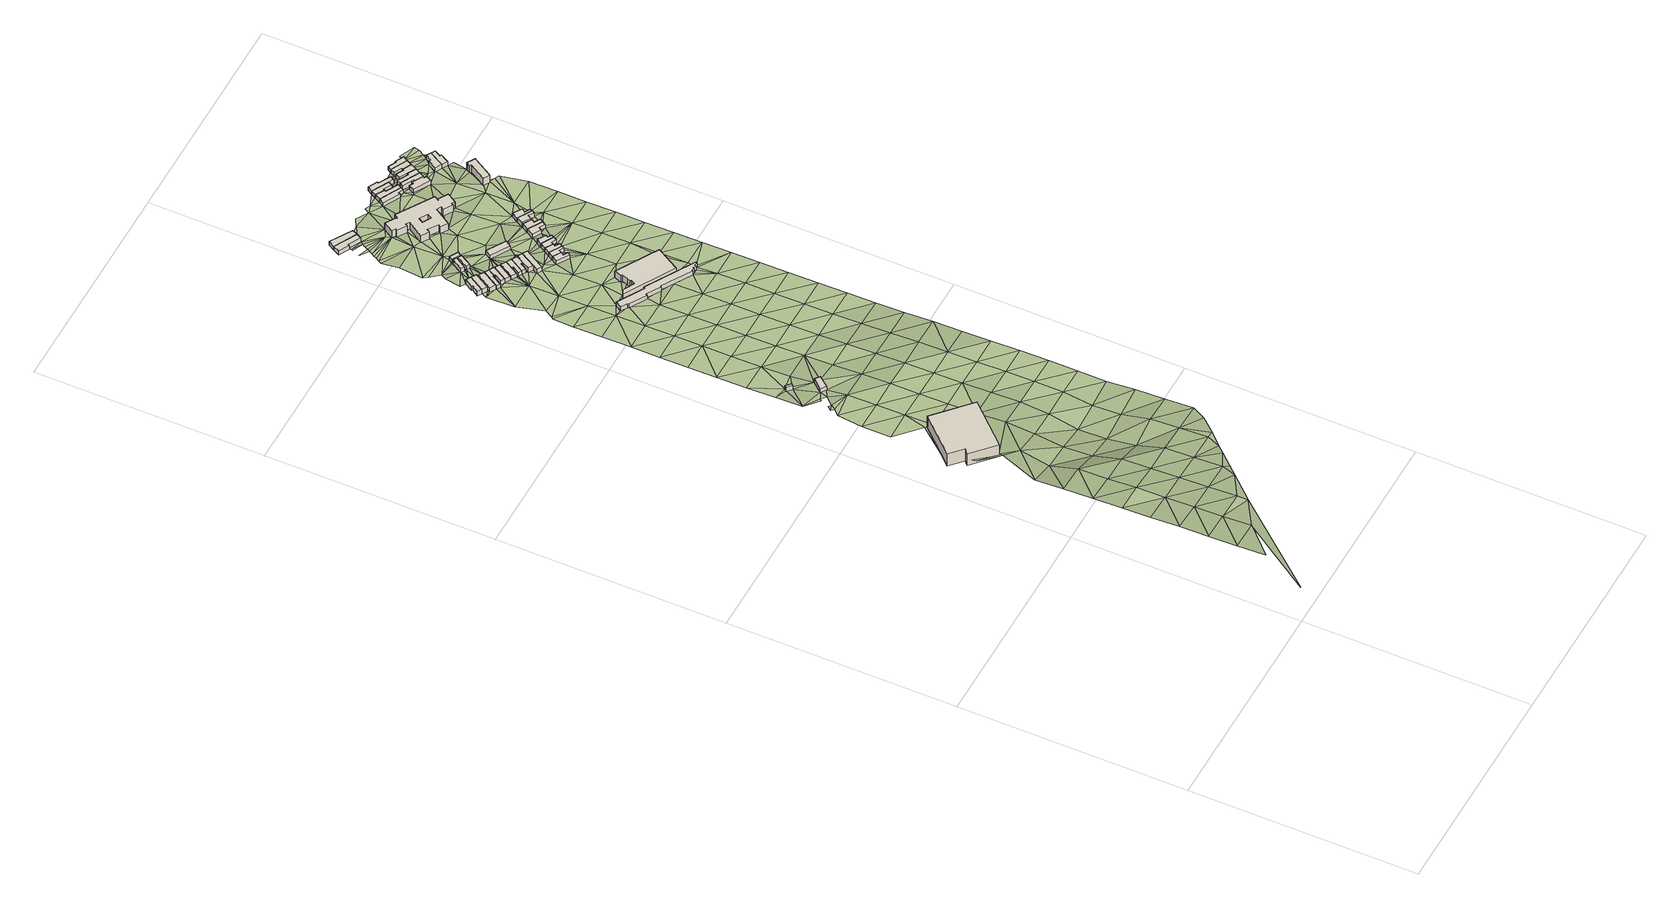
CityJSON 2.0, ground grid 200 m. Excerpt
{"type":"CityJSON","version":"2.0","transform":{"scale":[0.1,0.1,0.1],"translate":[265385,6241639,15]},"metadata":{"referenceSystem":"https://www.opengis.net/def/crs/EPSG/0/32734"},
"CityObjects":{
"building1":{"type":"Building","attributes":{"address":"Fairland House 364B Victoria Road Salt River Cape Town","building":"commercial","building:levels":"4","footprint":{"type":"Polygon"},"plus_code":"CPXFX3XC+X5R","ground_height":30.32,"building_height":12.5,"roof_height":42.82},"geometry":[{"type":"Solid","lod":"1","boundaries":[[[[0,1,2,3]],[[1,4,5,2]],[[4,6,7,5]],[[6,8,9,7]],[[8,10,11,9]],[[10,0,3,11]],[[3,2,5,7,9,11]],[[10,8,6,4,1,0]]]]}]},
"building2":{"type":"Building","attributes":{"building":"retail","building:levels":"1","amenity":"cafe","footprint":{"type":"Polygon"},"plus_code":"CPX2XFXF+X4V","ground_height":25.82,"building_height":4.1,"roof_height":29.92},"geometry":[{"type":"Solid","lod":"1","boundaries":[[[[12,13,14,15]],[[13,16,17,14]],[[16,18,19,17]],[[18,12,15,19]],[[15,14,17,19]],[[18,16,13,12]]]]}]},
"building3":{"type":"Building","attributes":{"building":"garages","building:levels":"1","footprint":{"type":"Polygon"},"plus_code":"CPXMX6X3+XJX","ground_height":26.76,"building_height":4.1,"roof_height":30.86},"geometry":[{"type":"Solid","lod":"1","boundaries":[[[[20,21,22,23]],[[21,24,25,22]],[[24,26,27,25]],[[26,20,23,27]],[[23,22,25,27]],[[26,24,21,20]]]]}]},
"building4":{"type":"Building","attributes":{"address":"Swift Street Salt River Cape Town","building":"house","building:levels":"1","footprint":{"type":"Polygon"},"plus_code":"CMXHX7X2+XXV","ground_height":20.26,"building_height":4.1,"roof_height":24.36},"geometry":[{"type":"Solid","lod":"1","boundaries":[[[[28,29,30,31]],[[29,32,33,34,30]],[[32,35,36,37,34,33]],[[35,38,39,37,36]],[[38,40,41,39]],[[40,28,31,41]],[[31,30,34,37,39,41]],[[40,38,35,32,29,28]]]]}]},
"building5":{"type":"Building","attributes":{"address":"Swift Street Salt River Cape Town","building":"house","building:levels":"1","footprint":{"type":"Polygon"},"plus_code":"CMXRXPX9+XXR","ground_height":20.26,"building_height":4.1,"roof_height":24.36},"geometry":[{"type":"Solid","lod":"1","boundaries":[[[[42,43,41,31]],[[43,44,45,41]],[[44,46,47,45]],[[46,42,31,47]],[[31,41,45,47]],[[46,44,43,42]]]]}]},
"building6":{"type":"Building","attributes":{"address":"Swift Street Salt River Cape Town","building":"house","building:levels":"1","footprint":{"type":"Polygon"},"plus_code":"CPX3XJX7+X3R","ground_height":20,"building_height":4.1,"roof_height":24.1},"geometry":[{"type":"Solid","lod":"1","boundaries":[[[[48,49,50,51]],[[49,52,53,50]],[[52,54,55,53]],[[54,48,51,55]],[[51,50,53,55]],[[54,52,49,48]]]]}]},
"building7":{"type":"Building","attributes":{"address":"Swift Street Salt River Cape Town","building":"house","building:levels":"1","footprint":{"type":"Polygon"},"plus_code":"CPX7X4XJ+XRW","ground_height":20,"building_height":4.1,"roof_height":24.1},"geometry":[{"type":"Solid","lod":"1","boundaries":[[[[56,57,51,58]],[[57,59,55,51]],[[59,60,61,55]],[[60,62,63,61]],[[62,64,65,63]],[[64,66,67,65]],[[66,56,58,67]],[[58,51,55,61,63,65,67]],[[66,64,62,60,59,57,56]]]]}]},
"building8":{"type":"Building","attributes":{"address":"Swift Street Salt River Cape Town","building":"house","building:levels":"1","footprint":{"type":"Polygon"},"plus_code":"CPXFXCX7+XQW","ground_height":20,"building_height":4.1,"roof_height":24.1},"geometry":[{"type":"Solid","lod":"1","boundaries":[[[[68,56,58,69]],[[56,66,67,58]],[[66,70,71,67]],[[70,72,73,71]],[[72,74,75,73]],[[74,68,69,75]],[[69,58,67,71,73,75]],[[74,72,70,66,56,68]]]]}]},
"building9":{"type":"Building","attributes":{"address":"Swift Street Salt River Cape Town","building":"house","building:levels":"1","footprint":{"type":"Polygon"},"plus_code":"CPXPXGX3+X7X","ground_height":20,"building_height":4.1,"roof_height":24.1},"geometry":[{"type":"Solid","lod":"1","boundaries":[[[[68,74,75,69]],[[74,76,77,75]],[[76,78,79,77]],[[78,68,69,79]],[[69,75,77,79]],[[78,76,74,68]]]]}]},
"building10":{"type":"Building","attributes":{"address":"Swift Street Salt River Cape Town","building":"house","building:levels":"1","footprint":{"type":"Polygon"},"plus_code":"CQX2XPXC+XMW","ground_height":20,"building_height":4.1,"roof_height":24.1},"geometry":[{"type":"Solid","lod":"1","boundaries":[[[[80,81,82,83]],[[81,84,85,82]],[[84,86,87,85]],[[86,88,89,87]],[[88,80,83,89]],[[83,82,85,87,89]],[[88,86,84,81,80]]]]}]},
"building11":{"type":"Building","attributes":{"building":"school","building:levels":"1","footprint":{"type":"Polygon"},"plus_code":"CPXCXGX9+X4V","ground_height":19.18,"building_height":4.1,"roof_height":23.28},"geometry":[{"type":"Solid","lod":"1","boundaries":[[[[90,91,92,93]],[[91,94,95,92]],[[94,96,97,95]],[[96,90,93,97]],[[93,92,95,97]],[[96,94,91,90]]]]}]},
"building12":{"type":"Building","attributes":{"address":"9 Shelley Road 7925 Salt River, Cape Town","building":"clubhouse","building:levels":"1","footprint":{"type":"Polygon"},"plus_code":"CRXPX8XW+X3R","ground_height":22.45,"building_height":4.1,"roof_height":26.55},"geometry":[{"type":"Solid","lod":"1","boundaries":[[[[98,99,100,101]],[[99,102,103,100]],[[102,104,105,103]],[[104,106,107,105]],[[106,108,109,107]],[[108,110,111,109]],[[110,112,113,111]],[[112,114,115,113]],[[114,116,117,115]],[[116,118,119,117]],[[118,120,121,119]],[[120,122,123,121]],[[122,124,125,123]],[[124,126,127,125]],[[126,128,129,127]],[[128,130,131,129]],[[130,132,133,131]],[[132,98,101,133]],[[101,100,103,105,107,109,111,113,115,117,119,121,123,125,127,129,131,133]],[[132,130,128,126,124,122,120,118,116,114,112,110,108,106,104,102,99,98]]]]}]},
"building13":{"type":"Building","attributes":{"building":"school","building:levels":"1","footprint":{"type":"Polygon"},"plus_code":"CPXJXCX6+X4W","ground_height":19.18,"building_height":4.1,"roof_height":23.28},"geometry":[{"type":"Solid","lod":"1","boundaries":[[[[134,135,136,137]],[[135,138,139,136]],[[138,140,141,139]],[[140,134,137,141]],[[137,136,139,141]],[[140,138,135,134]]]]}]},
"building14":{"type":"Building","attributes":{"address":"Swift Street Salt River Cape Town","building":"house","building:levels":"1","footprint":{"type":"Polygon"},"plus_code":"CQX5X2X3+X4R","ground_height":20,"building_height":4.1,"roof_height":24.1},"geometry":[{"type":"Solid","lod":"1","boundaries":[[[[142,143,144,83,145,146]],[[143,147,89,83,144]],[[147,148,149,89]],[[148,150,151,149]],[[150,152,153,151]],[[152,142,146,145,153]],[[145,83,89,149,151,153]],[[152,150,148,147,143,142]]]]}]},
"building15":{"type":"Building","attributes":{"address":"Swift Street Salt River Cape Town","building":"house","building:levels":"1","footprint":{"type":"Polygon"},"plus_code":"CQXFXJX3+X8V","ground_height":19.91,"building_height":4.1,"roof_height":24.01},"geometry":[{"type":"Solid","lod":"1","boundaries":[[[[154,142,146,155]],[[142,152,156,146]],[[152,157,158,156]],[[157,159,160,158]],[[159,161,162,160]],[[161,154,155,162]],[[155,146,156,158,160,162]],[[161,159,157,152,142,154]]]]}]},
"building16":{"type":"Building","attributes":{"building":"school","building:levels":"1","footprint":{"type":"Polygon"},"plus_code":"CPXPXWX4+XVR","ground_height":18.41,"building_height":4.1,"roof_height":22.51},"geometry":[{"type":"Solid","lod":"1","boundaries":[[[[163,164,165,166]],[[164,167,168,165]],[[167,169,170,168]],[[169,163,166,170]],[[166,165,168,170]],[[169,167,164,163]]]]}]},
"building17":{"type":"Building","attributes":{"address":"9 Shelley Road Salt River 7925 Cape Town","building":"pavilion","building:levels":"2","footprint":{"type":"Polygon"},"plus_code":"CVX2XXXH+X4V","ground_height":21.98,"building_height":6.9,"roof_height":28.88},"geometry":[{"type":"Solid","lod":"1","boundaries":[[[[171,172,173,174]],[[172,175,176,173]],[[175,177,178,176]],[[177,179,180,178]],[[179,181,182,180]],[[181,183,184,182]],[[183,185,186,184]],[[185,187,188,186]],[[187,189,190,188]],[[189,191,192,190]],[[191,171,174,192]],[[174,173,176,178,180,182,184,186,188,190,192]],[[191,189,187,185,183,181,179,177,175,172,171]]]]}]},
"building18":{"type":"Building","attributes":{"address":"79 Cecil Road Salt River Cape Town","building":"house","building:levels":"1","footprint":{"type":"Polygon"},"plus_code":"CMXGXMX9+XCR","ground_height":16.65,"building_height":4.1,"roof_height":20.75},"geometry":[{"type":"Solid","lod":"1","boundaries":[[[[193,194,195,196]],[[194,197,198,195]],[[197,199,200,198]],[[199,201,202,200]],[[201,203,204,202]],[[203,193,196,204]],[[196,195,198,200,202,204]],[[203,201,199,197,194,193]]]]}]},
"building19":{"type":"Building","attributes":{"address":"Swift Street Salt River Cape Town","building":"house","building:levels":"1","footprint":{"type":"Polygon"},"plus_code":"CQXHX5X9+XXV","ground_height":20.48,"building_height":4.1,"roof_height":24.58},"geometry":[{"type":"Solid","lod":"1","boundaries":[[[[205,154,206,207]],[[154,161,162,208,206]],[[161,209,210,211,208,162]],[[209,212,213,211,210]],[[212,205,207,213]],[[207,206,208,211,213]],[[212,209,161,154,205]]]]}]},
"building20":{"type":"Building","attributes":{"address":"Shelley Road Salt River Cape Town","building":"house","building:levels":"1","footprint":{"type":"Polygon"},"plus_code":"CQXRXMX7+XMV","ground_height":20.48,"building_height":4.1,"roof_height":24.58},"geometry":[{"type":"Solid","lod":"1","boundaries":[[[[205,212,213,207]],[[212,214,215,213]],[[214,216,217,215]],[[216,218,219,217]],[[218,205,207,219]],[[207,213,215,217,219]],[[218,216,214,212,205]]]]}]},
"building21":{"type":"Building","attributes":{"address":"77 Cecil Road Salt River Cape Town","building":"house","building:levels":"1","footprint":{"type":"Polygon"},"plus_code":"CMXPXQXF+X4X","ground_height":16.65,"building_height":4.1,"roof_height":20.75},"geometry":[{"type":"Solid","lod":"1","boundaries":[[[[193,203,204,196]],[[203,220,221,204]],[[220,222,223,221]],[[222,193,196,223]],[[196,204,221,223]],[[222,220,203,193]]]]}]},
"building22":{"type":"Building","attributes":{"address":"Shelley Road Salt River Cape Town","building":"house","building:levels":"1","footprint":{"type":"Polygon"},"plus_code":"CRXCX8XC+X5W","ground_height":20.48,"building_height":4.1,"roof_height":24.58},"geometry":[{"type":"Solid","lod":"1","boundaries":[[[[224,225,226,227]],[[225,228,229,226]],[[228,230,231,229]],[[230,232,233,231]],[[232,234,235,233]],[[234,224,227,235]],[[227,226,229,231,233,235]],[[234,232,230,228,225,224]]]]}]},
"building23":{"type":"Building","attributes":{"building":"school","building:levels":"1","footprint":{"type":"Polygon"},"plus_code":"CQXRXFXH+XRX","ground_height":19.02,"building_height":4.1,"roof_height":23.12},"geometry":[{"type":"Solid","lod":"1","boundaries":[[[[236,237,238,239]],[[237,240,241,238]],[[240,242,243,241]],[[242,236,239,243]],[[239,238,241,243]],[[242,240,237,236]]]]}]},
"building24":{"type":"Building","attributes":{"address":"Shelley Road Salt River Cape Town","building":"house","building:levels":"1","footprint":{"type":"Polygon"},"plus_code":"CRXFXQXG+XJR","ground_height":20.48,"building_height":4.1,"roof_height":24.58},"geometry":[{"type":"Solid","lod":"1","boundaries":[[[[225,224,227,226]],[[224,244,245,227]],[[244,246,247,245]],[[246,248,249,247]],[[248,250,251,249]],[[250,225,226,251]],[[226,227,245,247,249,251]],[[250,248,246,244,224,225]]]]}]},
"building25":{"type":"Building","attributes":{"address":"Shelley Road Salt River Cape Town","building":"house","building:levels":"1","footprint":{"type":"Polygon"},"plus_code":"CRXMXCXM+XQW","ground_height":20.47,"building_height":4.1,"roof_height":24.57},"geometry":[{"type":"Solid","lod":"1","boundaries":[[[[250,248,249,251]],[[248,252,253,249]],[[252,254,255,253]],[[254,256,257,255]],[[256,258,259,257]],[[258,250,251,259]],[[251,249,253,255,257,259]],[[258,256,254,252,248,250]]]]}]},
"building26":{"type":"Building","attributes":{"address":"Shelley Road Salt River Cape Town","building":"house","building:levels":"1","footprint":{"type":"Polygon"},"plus_code":"CRXQXMX8+X4W","ground_height":20.47,"building_height":4.1,"roof_height":24.57},"geometry":[{"type":"Solid","lod":"1","boundaries":[[[[258,256,257,259]],[[256,260,261,257]],[[260,262,263,261]],[[262,264,265,263]],[[264,266,267,265]],[[266,258,259,267]],[[259,257,261,263,265,267]],[[266,264,262,260,256,258]]]]}]},
"building27":{"type":"Building","attributes":{"address":"Shelley Road Salt River Cape Town","building":"house","building:levels":"1","footprint":{"type":"Polygon"},"plus_code":"CRXXXGXW+XRV","ground_height":20.47,"building_height":4.1,"roof_height":24.57},"geometry":[{"type":"Solid","lod":"1","boundaries":[[[[268,269,265,267]],[[269,270,271,265]],[[270,272,273,271]],[[272,274,275,273]],[[274,276,277,275]],[[276,268,267,277]],[[267,265,271,273,275,277]],[[276,274,272,270,269,268]]]]}]},
"building28":{"type":"Building","attributes":{"address":"Dryden Street Salt River Cape Town","building":"school","building:levels":"2","amenity":"school","footprint":{"type":"Polygon"},"plus_code":"CRXFX9XJ+XCX","ground_height":17.57,"building_height":6.9,"roof_height":24.47},"geometry":[{"type":"Solid","lod":"1","boundaries":[[[[278,279,280,281]],[[279,282,283,280]],[[282,284,285,283]],[[284,286,287,285]],[[286,288,289,287]],[[288,290,291,289]],[[290,292,293,291]],[[292,294,295,293]],[[294,296,297,295]],[[296,298,299,297]],[[298,300,301,299]],[[300,302,303,301]],[[302,304,305,303]],[[304,306,307,305]],[[306,308,309,307]],[[308,310,311,309]],[[310,312,313,311]],[[312,314,315,313]],[[314,316,317,315]],[[316,318,319,317]],[[318,320,321,319]],[[320,322,323,321]],[[322,324,325,323]],[[324,326,327,325]],[[326,328,329,327]],[[328,330,331,329]],[[330,332,333,331]],[[332,278,281,333]],[[334,335,336,337]],[[335,338,339,336]],[[338,340,341,339]],[[340,334,337,341]],[[281,280,283,285,287,289,291,293,295,297,299,301,303,305,307,309,311,313,315,317,319,321,323,325,327,329,331,333],[337,336,339,341]],[[332,330,328,326,324,322,320,318,316,314,312,310,308,306,304,302,300,298,296,294,292,290,288,286,284,282,279,278],[340,338,335,334]]]]}]},
"building29":{"type":"Building","attributes":{"address":"Shelley Road Salt River Cape Town","building":"house","building:levels":"1","footprint":{"type":"Polygon"},"plus_code":"CVX7XHX2+X6W","ground_height":19.8,"building_height":4.1,"roof_height":23.9},"geometry":[{"type":"Solid","lod":"1","boundaries":[[[[342,343,344,345]],[[343,346,347,344]],[[346,348,349,347]],[[348,350,351,349]],[[350,352,353,351]],[[352,342,345,353]],[[345,344,347,349,351,353]],[[352,350,348,346,343,342]]]]}]},
"building30":{"type":"Building","attributes":{"address":"Shelley Road Salt River Cape Town","building":"house","building:levels":"1","footprint":{"type":"Polygon"},"plus_code":"CVXFX6X8+XGR","ground_height":19.8,"building_height":4.1,"roof_height":23.9},"geometry":[{"type":"Solid","lod":"1","boundaries":[[[[343,342,345,344]],[[342,354,355,345]],[[354,356,357,355]],[[356,358,359,357]],[[358,360,361,359]],[[360,343,344,361]],[[344,345,355,357,359,361]],[[360,358,356,354,342,343]]]]}]},
"building31":{"type":"Building","attributes":{"address":"Shelley Road Salt River Cape Town","building":"house","building:levels":"1","footprint":{"type":"Polygon"},"plus_code":"CVXJXJX8+X7R","ground_height":19.8,"building_height":4.1,"roof_height":23.9},"geometry":[{"type":"Solid","lod":"1","boundaries":[[[[362,363,364,365,366,367]],[[363,368,369,365,364]],[[368,370,371,369]],[[370,372,373,371]],[[372,374,375,373]],[[374,362,367,366,375]],[[366,365,369,371,373,375]],[[374,372,370,368,363,362]]]]}]},
"building32":{"type":"Building","attributes":{"address":"Shelley Road Salt River Cape Town","building":"house","building:levels":"1","footprint":{"type":"Polygon"},"plus_code":"CVXRXQXM+XRV","ground_height":19.12,"building_height":4.1,"roof_height":23.22},"geometry":[{"type":"Solid","lod":"1","boundaries":[[[[363,362,367,364]],[[362,376,377,367]],[[376,378,379,377]],[[378,380,381,379]],[[380,382,383,381]],[[382,363,364,383]],[[364,367,377,379,381,383]],[[382,380,378,376,362,363]]]]}]},
"building33":{"type":"Building","attributes":{"address":"87 Fenton Road Salt River Cape Town","building":"house","building:levels":"1","footprint":{"type":"Polygon"},"plus_code":"CRXJXMXW+XHW","ground_height":15.99,"building_height":4.1,"roof_height":20.09},"geometry":[{"type":"Solid","lod":"1","boundaries":[[[[384,385,386,387]],[[385,388,389,386]],[[388,390,391,389]],[[390,392,393,391]],[[392,394,395,393]],[[394,384,387,395]],[[387,386,389,391,393,395]],[[394,392,390,388,385,384]]]]}]},
"building34":{"type":"Building","attributes":{"address":"85 Fenton Road Salt River Cape Town","building":"house","building:levels":"1","footprint":{"type":"Polygon"},"plus_code":"CRXQXGXM+XCW","ground_height":15.99,"building_height":4.1,"roof_height":20.09},"geometry":[{"type":"Solid","lod":"1","boundaries":[[[[396,397,387,386]],[[397,398,399,387]],[[398,400,401,399]],[[400,402,403,401]],[[402,404,405,403]],[[404,396,386,405]],[[386,387,399,401,403,405]],[[404,402,400,398,397,396]]]]}]},
"building35":{"type":"Building","attributes":{"address":"83 Fenton Road Salt River Cape Town","building":"house","building:levels":"1","footprint":{"type":"Polygon"},"plus_code":"CRXQXMXQ+XQX","ground_height":15.99,"building_height":4.1,"roof_height":20.09},"geometry":[{"type":"Solid","lod":"1","boundaries":[[[[404,402,403,405]],[[402,406,407,403]],[[406,408,409,407]],[[408,410,411,409]],[[410,412,413,411]],[[412,404,405,413]],[[405,403,407,409,411,413]],[[412,410,408,406,402,404]]]]}]},
"building36":{"type":"Building","attributes":{"address":"81 Fenton Road Salt River Cape Town","building":"house","building:levels":"1","footprint":{"type":"Polygon"},"plus_code":"CVX2XHX9+XVW","ground_height":15.99,"building_height":4.1,"roof_height":20.09},"geometry":[{"type":"Solid","lod":"1","boundaries":[[[[412,410,411,413]],[[410,414,415,411]],[[414,416,417,415]],[[416,418,419,417]],[[418,420,421,419]],[[420,422,423,421]],[[422,412,413,423]],[[413,411,415,417,419,421,423]],[[422,420,418,416,414,410,412]]]]}]},
"building37":{"type":"Building","attributes":{"address":"Goldsmith Road Salt River Cape Town","building":"house","building:levels":"1","footprint":{"type":"Polygon"},"plus_code":"CVXMXXXJ+X5V","ground_height":16.81,"building_height":4.1,"roof_height":20.91},"geometry":[{"type":"Solid","lod":"1","boundaries":[[[[424,425,426,427]],[[425,428,429,426]],[[428,430,431,429]],[[430,432,433,431]],[[432,434,435,433]],[[434,436,437,435]],[[436,438,439,437]],[[438,440,441,439]],[[440,424,427,441]],[[427,426,429,431,433,435,437,439,441]],[[440,438,436,434,432,430,428,425,424]]]]}]},
"building38":{"type":"Building","attributes":{"address":"Goldsmith Road Salt River Cape Town","building":"house","building:levels":"1","footprint":{"type":"Polygon"},"plus_code":"CVXMX2XR+XMV","ground_height":16.81,"building_height":4.1,"roof_height":20.91},"geometry":[{"type":"Solid","lod":"1","boundaries":[[[[442,443,444,427]],[[443,445,446,447,444]],[[445,448,449,450,447,446]],[[448,451,452,450,449]],[[451,453,426,452]],[[453,442,427,426]],[[427,444,447,450,452,426]],[[453,451,448,445,443,442]]]]}]},
"building39":{"type":"Building","attributes":{"address":"Goldsmith Road Salt River Cape Town","building":"house","building:levels":"1","footprint":{"type":"Polygon"},"plus_code":"CVXVXHX6+X6V","ground_height":16.64,"building_height":4.1,"roof_height":20.74},"geometry":[{"type":"Solid","lod":"1","boundaries":[[[[454,455,456,446]],[[455,457,458,456]],[[457,459,460,458]],[[459,461,462,460]],[[461,463,464,462]],[[463,454,446,464]],[[446,456,458,460,462,464]],[[463,461,459,457,455,454]]]]}]},
"building40":{"type":"Building","attributes":{"address":"80 Goldsmith Road Salt River Cape Town","building":"house","building:levels":"1","footprint":{"type":"Polygon"},"plus_code":"C2X2X9XW+X2W","ground_height":15.69,"building_height":4.1,"roof_height":19.79},"geometry":[{"type":"Solid","lod":"1","boundaries":[[[[465,466,467,468]],[[466,469,470,467]],[[469,471,472,470]],[[471,473,474,472]],[[473,475,476,474]],[[475,465,468,476]],[[468,467,470,472,474,476]],[[475,473,471,469,466,465]]]]}]},
"building41":{"type":"Building","attributes":{"address":"78 Goldsmith Road Salt River Cape Town","building":"house","building:levels":"1","footprint":{"type":"Polygon"},"plus_code":"C2X5X6XJ+XMV","ground_height":15.69,"building_height":4.1,"roof_height":19.79},"geometry":[{"type":"Solid","lod":"1","boundaries":[[[[465,477,478,468]],[[477,479,480,478]],[[479,481,482,480]],[[481,483,484,482]],[[483,466,467,484]],[[466,465,468,467]],[[468,478,480,482,484,467]],[[466,483,481,479,477,465]]]]}]},
"building42":{"type":"Building","attributes":{"address":"76 Goldsmith Road Salt River Cape Town","building":"house","building:levels":"1","footprint":{"type":"Polygon"},"plus_code":"C2X7XHXM+X8R","ground_height":15.69,"building_height":4.1,"roof_height":19.79},"geometry":[{"type":"Solid","lod":"1","boundaries":[[[[477,485,486,478]],[[485,487,488,486]],[[487,489,490,488]],[[489,491,492,490]],[[491,479,480,492]],[[479,477,478,480]],[[478,486,488,490,492,480]],[[479,491,489,487,485,477]]]]}]},
"building43":{"type":"Building","attributes":{"address":"52 Dove Street Salt River Cape Town","building":"house","building:levels":"2","footprint":{"type":"Polygon"},"plus_code":"C3X5X9XP+X6W","ground_height":18.05,"building_height":6.9,"roof_height":24.95},"geometry":[{"type":"Solid","lod":"1","boundaries":[[[[493,494,495,496,497,498]],[[494,499,500,496,495]],[[499,501,502,500]],[[501,503,504,502]],[[503,505,506,504]],[[505,507,508,506]],[[507,509,510,508]],[[509,493,498,497,510]],[[497,496,500,502,504,506,508,510]],[[509,507,505,503,501,499,494,493]]]]}]},
"building44":{"type":"Building","attributes":{"address":"29 Dryden Street Salt River Cape Town","building":"house","building:levels":"1","footprint":{"type":"Polygon"},"plus_code":"C2XWXGX8+XXX","ground_height":16.64,"building_height":4.1,"roof_height":20.74},"geometry":[{"type":"Solid","lod":"1","boundaries":[[[[511,512,513,514,515,516]],[[512,517,518,514,513]],[[517,519,520,518]],[[519,521,522,520]],[[521,523,524,522]],[[523,511,516,515,524]],[[515,514,518,520,522,524]],[[523,521,519,517,512,511]]]]}]},
"building45":{"type":"Building","attributes":{"address":"31 Dryden Street Salt River Cape Town","building":"house","building:levels":"1","footprint":{"type":"Polygon"},"plus_code":"C3X6XCXQ+X5V","ground_height":16.15,"building_height":4.1,"roof_height":20.25},"geometry":[{"type":"Solid","lod":"1","boundaries":[[[[511,525,526,516]],[[525,527,528,526]],[[527,529,530,528]],[[529,531,532,530]],[[531,512,513,532]],[[512,511,516,513]],[[516,526,528,530,532,513]],[[512,531,529,527,525,511]]]]}]},
"terrain1":{"type":"TINRelief","geometry":[{"type":"CompositeSurface","lod":"1","boundaries":[[[533,534,535]],[[536,537,533]],[[538,539,534]],[[534,533,538]],[[540,539,541]],[[539,538,541]],[[542,543,540]],[[543,542,544]],[[542,540,541]],[[537,538,533]],[[544,545,546]],[[541,538,547]],[[544,542,545]],[[547,538,537]],[[542,541,548]],[[549,550,546]],[[545,551,546]],[[548,541,547]],[[549,546,551]],[[545,542,552]],[[553,550,554]],[[552,542,548]],[[554,550,549]],[[547,537,555]],[[551,545,556]],[[555,548,547]],[[556,545,552]],[[557,558,553]],[[554,557,553]],[[559,560,561]],[[562,549,551]],[[560,558,561]],[[563,552,548]],[[562,551,556]],[[563,548,555]],[[554,549,564]],[[561,558,557]],[[552,565,556]],[[564,549,562]],[[563,565,552]],[[563,555,566]],[[557,554,567]],[[562,556,568]],[[569,1,570]],[[567,554,564]],[[565,568,556]],[[557,571,561]],[[572,563,566]],[[565,563,572]],[[573,564,562]],[[574,557,567]],[[575,576,577]],[[573,562,568]],[[570,577,576]],[[571,557,574]],[[1,578,570]],[[579,565,572]],[[580,567,564]],[[565,581,568]],[[561,571,582]],[[570,578,577]],[[583,584,575]],[[580,564,573]],[[581,565,579]],[[583,575,577]],[[582,578,1]],[[585,586,587]],[[588,574,567]],[[586,585,589]],[[573,568,590]],[[591,587,584]],[[588,567,580]],[[577,578,592]],[[593,594,595]],[[590,568,581]],[[585,587,591]],[[591,584,583]],[[596,593,597]],[[598,571,574]],[[579,599,581]],[[20,593,595]],[[578,582,592]],[[573,600,580]],[[13,597,593]],[[591,601,585]],[[588,598,574]],[[20,13,593]],[[602,596,603]],[[604,583,577]],[[597,603,596]],[[20,595,601]],[[600,573,590]],[[590,581,599]],[[582,571,605]],[[604,577,592]],[[591,21,601]],[[21,20,601]],[[588,580,606]],[[605,571,598]],[[607,591,583]],[[13,20,26]],[[599,608,590]],[[606,580,600]],[[16,13,26]],[[16,609,603]],[[603,610,602]],[[607,583,604]],[[611,602,610]],[[588,612,598]],[[592,582,613]],[[26,609,16]],[[605,614,582]],[[615,21,591]],[[600,590,616]],[[612,588,606]],[[609,610,603]],[[608,616,590]],[[592,613,604]],[[615,24,21]],[[591,607,615]],[[614,613,582]],[[605,598,617]],[[618,619,611]],[[600,620,606]],[[610,621,611]],[[617,598,612]],[[607,604,622]],[[623,26,24]],[[623,609,26]],[[600,616,620]],[[619,618,624]],[[614,605,625]],[[626,24,615]],[[613,622,604]],[[618,611,621]],[[609,623,610]],[[612,606,627]],[[625,605,617]],[[615,607,628]],[[623,24,626]],[[620,627,606]],[[624,629,630]],[[614,631,613]],[[622,628,607]],[[632,621,610]],[[612,633,617]],[[624,618,629]],[[625,631,614]],[[626,615,634]],[[623,632,610]],[[612,627,633]],[[622,613,635]],[[628,634,615]],[[636,630,637]],[[618,621,638]],[[625,617,639]],[[629,640,630]],[[631,635,613]],[[641,623,626]],[[638,621,632]],[[639,617,633]],[[642,636,637]],[[622,643,628]],[[637,630,640]],[[634,641,626]],[[644,629,618]],[[645,631,625]],[[643,622,635]],[[632,623,646]],[[618,638,644]],[[645,625,639]],[[647,642,648]],[[634,628,649]],[[641,646,623]],[[647,648,650]],[[651,640,629]],[[652,635,631]],[[642,637,648]],[[649,628,643]],[[632,653,638]],[[651,629,644]],[[645,652,631]],[[634,654,641]],[[650,655,656]],[[637,640,657]],[[653,632,646]],[[635,658,643]],[[654,634,649]],[[650,648,655]],[[659,656,660]],[[657,661,637]],[[662,663,659]],[[664,637,661]],[[638,665,644]],[[648,637,664]],[[666,640,651]],[[652,658,635]],[[666,657,640]],[[646,641,667]],[[668,669,663]],[[653,665,638]],[[661,657,670]],[[668,663,671]],[[662,659,62]],[[671,663,662]],[[655,660,656]],[[667,641,654]],[[659,660,62]],[[651,644,672]],[[649,643,673]],[[658,674,643]],[[671,662,675]],[[676,653,646]],[[668,671,49]],[[665,672,644]],[[664,677,648]],[[678,657,666]],[[679,664,680]],[[655,648,677]],[[654,649,673]],[[676,646,667]],[[643,674,673]],[[681,680,664]],[[682,29,683]],[[49,46,668]],[[62,74,72]],[[651,684,666]],[[72,64,62]],[[62,660,74]],[[685,682,683]],[[679,677,664]],[[28,683,29]],[[665,653,686]],[[72,66,64]],[[672,684,651]],[[72,70,66]],[[74,660,84]],[[678,666,687]],[[688,685,683]],[[689,660,655]],[[46,49,57]],[[690,667,654]],[[135,28,46]],[[84,76,74]],[[676,686,653]],[[691,680,681]],[[678,687,692]],[[660,86,84]],[[693,683,28]],[[694,695,696]],[[697,86,660]],[[28,135,693]],[[698,655,677]],[[690,654,673]],[[699,679,700]],[[46,57,138]],[[660,701,697]],[[688,696,695]],[[672,665,702]],[[135,46,138]],[[703,679,699]],[[704,687,666]],[[688,683,91]],[[76,84,81]],[[655,705,689]],[[677,679,706]],[[684,704,666]],[[660,707,701]],[[705,655,698]],[[708,57,56]],[[703,706,679]],[[709,710,694]],[[707,660,689]],[[699,700,711]],[[676,667,712]],[[88,86,697]],[[57,708,138]],[[686,702,665]],[[91,164,688]],[[691,713,680]],[[81,78,76]],[[697,714,88]],[[163,688,164]],[[134,693,135]],[[710,709,715]],[[690,712,667]],[[707,716,701]],[[687,704,717]],[[163,696,688]],[[706,718,677]],[[706,703,719]],[[90,693,134]],[[68,237,56]],[[720,684,672]],[[721,715,709]],[[694,696,709]],[[138,708,140]],[[56,237,708]],[[689,722,707]],[[90,164,91]],[[161,716,707]],[[723,724,725]],[[237,68,78]],[[726,686,676]],[[159,716,161]],[[702,720,672]],[[164,90,727]],[[78,81,237]],[[728,729,721]],[[727,90,134]],[[698,677,730]],[[81,80,237]],[[698,228,705]],[[134,140,727]],[[728,731,729]],[[712,726,676]],[[677,718,730]],[[704,114,717]],[[732,733,734]],[[684,114,704]],[[140,708,236]],[[163,169,696]],[[731,728,735]],[[80,142,237]],[[736,734,201]],[[228,737,705]],[[236,708,237]],[[723,735,738]],[[201,734,733]],[[727,140,236]],[[702,686,739]],[[728,721,709]],[[723,738,724]],[[218,705,737]],[[727,236,169]],[[720,740,684]],[[228,698,741]],[[237,142,742]],[[738,743,724]],[[114,684,740]],[[713,691,128]],[[228,225,737]],[[742,142,154]],[[743,738,733]],[[726,739,686]],[[744,709,696]],[[742,154,205]],[[735,728,738]],[[250,737,225]],[[201,733,738]],[[730,745,698]],[[696,169,746]],[[741,698,745]],[[236,747,169]],[[748,237,742]],[[218,742,205]],[[218,737,258]],[[258,737,250]],[[749,744,696]],[[750,720,702]],[[118,116,114]],[[718,191,730]],[[742,218,748]],[[118,114,740]],[[709,751,728]],[[203,201,752]],[[739,750,702]],[[120,118,122]],[[224,234,753]],[[740,122,118]],[[754,709,744]],[[752,201,738]],[[696,755,749]],[[747,746,169]],[[747,236,756]],[[709,754,751]],[[220,203,757]],[[753,741,745]],[[758,728,751]],[[122,740,126]],[[246,224,753]],[[266,218,258]],[[244,224,246]],[[696,746,755]],[[124,122,126]],[[713,128,759]],[[728,752,738]],[[753,745,246]],[[720,760,740]],[[757,203,752]],[[759,191,713]],[[218,266,276]],[[748,218,346]],[[248,246,745]],[[754,744,761]],[[750,760,720]],[[252,248,745]],[[762,749,755]],[[256,254,252]],[[748,346,756]],[[276,346,218]],[[730,763,745]],[[764,126,740]],[[252,765,256]],[[308,754,761]],[[256,262,260]],[[762,755,766]],[[191,763,730]],[[262,256,765]],[[759,767,191]],[[764,128,126]],[[756,768,747]],[[769,755,746]],[[768,746,747]],[[770,757,752]],[[262,765,264]],[[752,296,290]],[[760,764,740]],[[276,771,346]],[[756,346,343]],[[772,252,745]],[[292,296,294]],[[759,128,773]],[[774,771,775]],[[757,770,776]],[[292,290,296]],[[767,763,191]],[[777,778,779]],[[752,290,770]],[[360,756,343]],[[346,771,348]],[[759,773,767]],[[771,774,348]],[[763,772,745]],[[252,780,765]],[[756,360,781]],[[778,782,779]],[[781,768,756]],[[769,746,783]],[[764,773,128]],[[765,780,264]],[[348,774,352]],[[264,780,774]],[[768,783,746]],[[352,350,348]],[[252,772,780]],[[784,769,785]],[[290,786,388]],[[290,388,770]],[[767,787,763]],[[774,780,352]],[[785,769,788]],[[770,789,790]],[[781,360,358]],[[781,363,768]],[[290,791,786]],[[773,787,767]],[[769,783,788]],[[789,770,388]],[[781,358,792]],[[784,785,793]],[[356,354,358]],[[382,768,363]],[[342,352,780]],[[792,358,354]],[[783,768,382]],[[794,772,763]],[[385,789,388]],[[388,786,795]],[[796,792,354]],[[792,796,797]],[[787,794,763]],[[354,342,798]],[[385,799,789]],[[783,800,788]],[[798,342,780]],[[801,788,800]],[[802,786,791]],[[796,354,798]],[[789,799,803]],[[802,795,786]],[[804,805,806]],[[772,807,780]],[[804,791,805]],[[796,798,808]],[[380,809,810]],[[808,798,810]],[[382,811,783]],[[794,807,772]],[[380,812,382]],[[804,813,791]],[[811,800,783]],[[380,810,812]],[[795,814,815]],[[816,798,780]],[[795,802,814]],[[811,813,800]],[[400,408,402]],[[811,382,812]],[[402,408,406]],[[814,802,817]],[[807,816,780]],[[813,436,791]],[[400,398,408]],[[802,791,436]],[[818,814,819]],[[814,817,820]],[[798,821,810]],[[814,820,819]],[[398,818,819]],[[802,436,817]],[[445,398,819]],[[820,822,819]],[[408,398,823]],[[414,410,408]],[[398,445,823]],[[822,820,824]],[[812,810,825]],[[414,408,823]],[[811,826,813]],[[827,819,822]],[[816,821,798]],[[436,813,826]],[[822,828,827]],[[416,829,418]],[[414,823,830]],[[811,812,831]],[[414,832,416]],[[833,830,823]],[[830,832,414]],[[821,825,810]],[[826,811,834]],[[829,416,835]],[[832,835,416]],[[830,833,459]],[[440,438,424]],[[831,834,811]],[[831,812,836]],[[479,829,835]],[[837,830,459]],[[835,832,466]],[[826,838,436]],[[436,838,438]],[[839,424,438]],[[840,836,812]],[[825,840,812]],[[832,469,466]],[[839,841,424]],[[466,483,835]],[[503,826,834]],[[459,842,837]],[[841,839,842]],[[438,838,839]],[[836,843,831]],[[842,839,837]],[[838,826,844]],[[503,834,505]],[[503,501,826]],[[837,839,845]],[[525,844,826]],[[839,838,845]],[[826,501,525]],[[845,465,837]],[[465,517,477]],[[517,465,845]],[[517,845,846]],[[501,847,525]],[[848,485,477]],[[477,517,848]],[[485,849,850]],[[517,512,848]],[[851,485,848]],[[531,848,512]],[[851,849,485]]]}]}
},
"vertices":[
[740,3179,145],[435,3457,145],[435,3457,278],[740,3179,278],[142,3139,145],[142,3139,278],[250,3040,145],[250,3040,278],[214,3001,145],[214,3001,278],[410,2821,145],[410,2821,278],
[326,4628,106],[368,4592,106],[368,4592,149],[326,4628,149],[384,4609,106],[384,4609,149],[341,4646,106],[341,4646,149],
[423,4379,118],[467,4345,118],[467,4345,159],[423,4379,159],[541,4437,118],[541,4437,159],[498,4471,118],[498,4471,159],
[335,7365,44],[294,7389,44],[294,7389,94],[335,7365,94],[251,7316,44],[251,7316,85],[251,7316,94],[259,7311,44],[259,7311,85],[259,7311,94],[222,7251,44],[222,7251,94],[255,7231,44],[255,7231,94],
[335,7365,42],[255,7231,42],[300,7205,42],[300,7205,94],[379,7338,42],[379,7338,94],
[431,7297,42],[385,7324,42],[385,7324,91],[431,7297,91],[301,7182,42],[301,7182,91],[347,7156,42],[347,7156,91],
[469,7274,50],[431,7297,50],[469,7274,91],[347,7156,50],[342,7149,50],[342,7149,91],[373,7130,50],[373,7130,91],[423,7215,50],[423,7215,91],[432,7210,50],[432,7210,91],
[512,7249,50],[512,7249,91],[441,7204,50],[441,7204,91],[402,7139,50],[402,7139,91],[435,7119,50],[435,7119,91],
[479,7095,50],[479,7095,91],[554,7222,50],[554,7222,91],
[605,7192,50],[563,7217,50],[563,7217,91],[605,7192,91],[487,7087,50],[487,7087,91],[529,7062,50],[529,7062,91],[566,7125,50],[566,7125,91],
[479,7559,34],[450,7576,34],[450,7576,83],[479,7559,83],[392,7480,34],[392,7480,83],[420,7463,34],[420,7463,83],
[581,6226,71],[549,6171,71],[549,6171,116],[581,6226,116],[601,6141,71],[601,6141,116],[607,6130,71],[607,6130,116],[751,6043,71],[751,6043,116],[758,6054,71],[758,6054,116],[879,5981,71],[879,5981,116],[884,5991,71],[884,5991,116],[1139,5839,71],[1139,5839,116],[1145,5847,71],[1145,5847,116],[1164,5836,71],[1164,5836,116],[1172,5849,71],[1172,5849,116],[1195,5836,71],[1195,5836,116],[1204,5852,71],[1204,5852,116],[1224,5840,71],[1224,5840,116],[1235,5860,71],[1235,5860,116],[819,6104,71],[819,6104,116],[811,6091,71],[811,6091,116],
[488,7552,42],[430,7453,42],[430,7453,83],[488,7552,83],[461,7436,42],[461,7436,83],[518,7534,42],[518,7534,83],
[648,7168,49],[605,7192,49],[605,7192,90],[648,7168,91],[648,7168,90],[566,7125,49],[577,7118,49],[577,7118,91],[541,7057,49],[541,7057,91],[573,7039,49],[573,7039,91],
[696,7141,49],[696,7141,90],[573,7039,90],[604,7020,49],[604,7020,90],[639,7079,49],[639,7079,90],[654,7070,49],[654,7070,90],
[471,7619,34],[454,7590,34],[454,7590,75],[471,7619,75],[527,7548,34],[527,7548,75],[544,7577,34],[544,7577,75],
[851,6370,66],[829,6311,66],[829,6311,139],[851,6370,139],[841,6302,66],[841,6302,139],[825,6251,66],[825,6251,139],[807,6217,66],[807,6217,139],[816,6212,66],[816,6212,139],[797,6178,66],[797,6178,139],[700,6230,66],[700,6230,139],[657,6209,66],[657,6209,139],[1090,5958,66],[1090,5958,139],[1209,6162,66],[1209,6162,139],
[187,8478,14],[157,8422,14],[157,8422,58],[187,8478,58],[245,8375,14],[245,8375,58],[253,8387,14],[253,8387,58],[357,8330,14],[357,8330,58],[381,8373,14],[381,8373,58],
[734,7117,49],[696,7141,96],[734,7117,96],[654,7070,96],[616,7004,49],[616,7004,90],[616,7004,96],[657,6981,49],[657,6981,96],
[633,6942,49],[633,6942,96],[675,6917,49],[675,6917,96],[778,7093,49],[778,7093,96],
[402,8421,14],[402,8421,58],[218,8534,14],[218,8534,58],
[880,6851,55],[809,6892,55],[809,6892,96],[880,6851,96],[780,6845,55],[780,6845,96],[886,6779,55],[886,6779,96],[900,6802,55],[900,6802,96],[864,6825,55],[864,6825,96],
[652,7390,40],[620,7337,40],[620,7337,81],[652,7390,81],[777,7241,40],[777,7241,81],[810,7293,40],[810,7293,81],
[892,6872,55],[892,6872,96],[928,6851,55],[928,6851,96],[944,6874,55],[944,6874,96],[835,6938,55],[835,6938,96],
[959,6901,55],[959,6901,96],[919,6925,55],[919,6925,96],[932,6946,55],[932,6946,96],[863,6986,55],[863,6986,96],
[942,6964,55],[942,6964,96],[983,6945,55],[983,6945,96],[998,6973,55],[998,6973,96],[894,7033,55],[894,7033,96],
[894,7033,48],[998,6973,48],[1012,6997,48],[1012,6997,96],[978,7017,48],[978,7017,96],[990,7037,48],[990,7037,96],[919,7078,48],[919,7078,96],
[993,7826,19],[1046,7909,19],[1046,7909,95],[993,7826,95],[964,7961,19],[964,7961,95],[957,7950,19],[957,7950,95],[952,7953,19],[952,7953,95],[976,7992,19],[976,7992,95],[665,8188,19],[665,8188,95],[641,8151,19],[641,8151,95],[638,8153,19],[638,8153,95],[643,8160,19],[643,8160,95],[553,8218,19],[553,8218,95],[498,8132,19],[498,8132,95],[532,8111,19],[532,8111,95],[523,8098,19],[523,8098,95],[603,8046,19],[603,8046,95],[615,8065,19],[615,8065,95],[644,8047,19],[644,8047,95],[553,7906,19],[553,7906,95],[619,7863,19],[619,7863,95],[635,7888,19],[635,7888,95],[719,7834,19],[719,7834,95],[706,7813,19],[706,7813,95],[767,7774,19],[767,7774,95],[860,7920,19],[860,7920,95],[897,7897,19],[897,7897,95],[882,7873,19],[882,7873,95],[957,7825,19],[957,7825,95],[968,7842,19],[968,7842,95],[689,7959,19],[711,7998,19],[711,7998,95],[689,7959,95],[782,7958,19],[782,7958,95],[760,7919,19],[760,7919,95],
[1112,7126,48],[990,7198,48],[990,7198,89],[1112,7126,89],[955,7140,48],[955,7140,89],[1029,7097,48],[1029,7097,89],[1044,7123,48],[1044,7123,89],[1093,7095,48],[1093,7095,89],
[1129,7154,48],[1129,7154,89],[1079,7184,48],[1079,7184,89],[1096,7213,48],[1096,7213,89],[1024,7256,48],[1024,7256,89],
[1181,7250,41],[1062,7321,41],[1062,7321,82],[1062,7321,89],[1181,7250,89],[1181,7250,82],[1030,7268,41],[1030,7268,89],[1104,7224,41],[1104,7224,89],[1122,7254,41],[1122,7254,89],[1167,7227,41],[1167,7227,89],
[1196,7274,41],[1196,7274,82],[1149,7299,41],[1149,7299,82],[1170,7333,41],[1170,7333,82],[1096,7379,41],[1096,7379,82],
[982,8288,11],[799,8383,11],[799,8383,51],[982,8288,51],[775,8340,11],[775,8340,51],[915,8262,11],[915,8262,51],[925,8280,11],[925,8280,51],[964,8259,11],[964,8259,51],
[799,8383,10],[982,8288,10],[1000,8321,10],[1000,8321,51],[893,8378,10],[893,8378,51],[900,8389,10],[900,8389,51],[826,8433,10],[826,8433,51],
[906,8399,10],[906,8399,51],[972,8366,10],[972,8366,51],[991,8398,10],[991,8398,51],[850,8476,10],[850,8476,51],
[1029,8377,10],[1029,8377,51],[1049,8412,10],[1049,8412,51],[945,8469,10],[945,8469,51],[951,8481,10],[951,8481,51],[874,8520,10],[874,8520,51],
[1157,8182,16],[1084,8224,16],[1084,8224,59],[1157,8182,59],[1062,8236,16],[1062,8236,59],[1053,8219,16],[1053,8219,59],[1023,8236,16],[1023,8236,59],[998,8192,16],[998,8192,59],[1142,8111,16],[1142,8111,59],[1169,8159,16],[1169,8159,59],[1150,8170,16],[1150,8170,59],
[1157,8182,10],[1181,8223,10],[1181,8223,59],[1014,8313,10],[1014,8313,57],[1014,8313,59],[996,8281,10],[996,8281,57],[996,8281,59],[1088,8232,10],[1088,8232,59],[1084,8224,10],
[1014,8313,7],[1181,8223,7],[1181,8223,57],[1206,8268,7],[1206,8268,57],[1130,8309,7],[1130,8309,57],[1123,8296,7],[1123,8296,57],[1032,8345,7],[1032,8345,57],
[1238,8325,7],[1163,8363,7],[1163,8363,48],[1238,8325,48],[1158,8353,7],[1158,8353,48],[1092,8388,7],[1092,8388,48],[1071,8349,7],[1071,8349,48],[1212,8274,7],[1212,8274,48],
[1262,8374,7],[1262,8374,48],[1122,8445,7],[1122,8445,48],[1103,8408,7],[1103,8408,48],[1169,8374,7],[1169,8374,48],
[1285,8415,7],[1285,8415,48],[1212,8454,7],[1212,8454,48],[1207,8443,7],[1207,8443,48],[1138,8478,7],[1138,8478,48],
[1367,7713,21],[1460,7867,21],[1460,7867,62],[1460,7867,99],[1367,7713,99],[1367,7713,62],[1472,7887,21],[1472,7887,99],[1405,7926,21],[1405,7926,99],[1384,7892,21],[1384,7892,99],[1396,7885,21],[1396,7885,99],[1309,7737,21],[1309,7737,99],[1361,7705,21],[1361,7705,99],
[1337,8109,11],[1408,8241,11],[1408,8241,52],[1408,8241,57],[1337,8109,57],[1337,8109,52],[1370,8262,11],[1370,8262,57],[1342,8208,11],[1342,8208,57],[1322,8218,11],[1322,8218,57],[1281,8139,11],[1281,8139,57],
[1386,8083,11],[1386,8083,52],[1429,8160,11],[1429,8160,52],[1417,8166,11],[1417,8166,52],[1446,8221,11],[1446,8221,52],
[482,670,314],[231,670,325],[231,425,335],[3,10,383],[734,825,290],[482,920,300],[231,920,315],[231,1170,305],[482,1170,288],[482,1420,276],[231,1420,291],[231,1670,281],[482,1670,273],[231,1920,269],[732,920,290],[732,1170,272],[482,2175,242],[231,2175,253],[482,1920,251],[732,1420,260],[231,2425,236],[482,2425,153],[933,1042,277],[732,1670,247],[482,2675,212],[375,2772,212],[214,3001,219],[231,2925,219],[410,2821,175],[732,1920,234],[983,1170,262],[732,2175,145],[983,1420,248],[1015,1124,262],[732,2425,132],[983,1670,238],[142,3139,165],[428,3479,145],[732,2925,178],[1121,1239,255],[983,1920,145],[732,2675,158],[231,3925,130],[231,3675,133],[482,3675,141],[482,3425,145],[1186,1303,237],[983,2175,98],[1234,1420,237],[740,3179,146],[482,3925,134],[256,4146,130],[329,4232,130],[276,4217,130],[301,4193,130],[983,2425,85],[307,4252,130],[1234,1670,224],[482,4175,129],[732,3425,144],[225,4435,121],[341,4330,121],[359,4350,118],[231,4670,108],[326,4628,108],[983,2675,144],[1291,1413,237],[1234,1920,204],[402,4311,118],[231,4920,98],[341,4646,108],[732,3675,140],[983,2925,164],[1234,2175,133],[732,3925,136],[1413,1545,223],[482,4670,106],[482,4920,95],[231,5180,91],[1234,2425,121],[983,3425,139],[983,3175,150],[732,4175,125],[1485,1670,207],[1234,2675,152],[482,5430,88],[231,5430,89],[1485,1920,192],[482,5180,90],[983,3675,135],[732,4670,102],[231,5675,87],[1234,2925,154],[732,4425,112],[1485,2175,175],[983,3925,131],[482,5675,86],[231,5925,83],[1234,3175,147],[732,4920,93],[1485,2425,149],[983,4175,119],[1234,3425,138],[231,6175,79],[482,6175,77],[732,5180,90],[1485,2675,152],[482,5925,82],[983,4425,109],[231,6425,74],[1234,3675,135],[732,5430,87],[1485,2925,149],[983,4670,96],[240,6608,68],[482,6425,71],[1234,3925,125],[256,6626,68],[732,5675,83],[1485,3175,143],[983,4920,88],[1234,4175,110],[482,6675,65],[296,6691,68],[607,6130,77],[1485,3425,133],[231,6930,60],[482,6930,57],[549,6171,77],[342,7149,53],[231,7180,53],[581,6226,77],[983,5180,86],[732,5925,79],[1234,4425,99],[300,7205,53],[255,7231,53],[601,6141,77],[301,7182,53],[983,5430,84],[1485,3925,116],[1485,3675,126],[347,7156,53],[1234,4670,90],[732,6425,68],[751,6043,79],[700,6230,74],[657,6209,74],[811,6091,74],[252,7414,44],[392,7480,42],[983,5675,79],[273,7549,44],[1234,4920,85],[879,5981,74],[305,7601,37],[633,6942,55],[1485,4175,103],[819,6104,74],[758,6054,74],[420,7463,42],[206,7719,37],[231,7680,37],[482,7680,34],[541,7057,50],[732,6675,62],[807,6217,74],[797,6178,74],[573,7039,57],[1234,5180,83],[825,6251,74],[983,5925,75],[675,6917,55],[829,6311,68],[616,7004,55],[482,7430,42],[482,7930,27],[231,7930,30],[816,6212,74],[1485,4425,92],[1090,5958,74],[577,7118,50],[215,8080,23],[604,7020,57],[884,5991,74],[851,6370,68],[841,6302,68],[1234,5430,80],[232,8111,23],[657,6981,55],[289,8219,23],[303,8243,23],[213,8273,23],[1485,4670,85],[527,7548,42],[498,8132,21],[246,8137,23],[983,6425,64],[256,8163,23],[247,8344,16],[332,8299,23],[254,8357,16],[273,8190,23],[253,8387,16],[732,6930,55],[482,8180,20],[1485,4920,81],[1234,5675,75],[886,6779,60],[732,7180,49],[317,8271,23],[553,7906,27],[983,6675,60],[732,7680,33],[732,7430,40],[777,7241,49],[619,7863,26],[1485,5180,76],[523,8098,21],[553,8218,21],[900,6802,60],[603,8046,27],[706,7813,26],[810,7293,49],[482,8430,14],[532,8111,21],[1234,5925,71],[1485,5430,74],[644,8047,26],[635,7888,26],[1234,6425,61],[1485,5675,70],[983,6930,55],[719,7834,26],[1234,6175,66],[983,7430,41],[767,7774,33],[663,8412,11],[990,7037,55],[1234,6675,56],[1485,5925,66],[1012,6997,55],[978,7017,55],[559,8470,14],[689,7959,26],[760,7919,26],[711,7998,26],[1234,6930,52],[1030,7268,48],[782,7958,26],[983,7680,34],[860,7920,26],[882,7873,26],[732,8180,19],[1485,6175,62],[957,7825,26],[732,8430,11],[686,8452,11],[976,7992,26],[1104,7224,48],[897,7897,26],[1485,6425,57],[915,8262,18],[1167,7227,48],[1122,7254,48],[1234,7180,48],[826,8433,11],[993,7826,26],[968,7842,26],[983,8180,18],[850,8476,11],[964,7961,26],[952,7953,26],[957,7950,26],[1485,6675,52],[1181,7250,48],[1149,7299,48],[1196,7274,48],[1234,7680,33],[1234,7430,41],[1046,7909,26],[964,8259,18],[925,8280,18],[1485,6930,48],[998,8192,18],[982,8288,18],[996,8281,18],[1023,8236,18],[1485,7180,45],[1062,8236,18],[1032,8345,10],[1053,8219,18],[1485,7430,40],[1234,7930,25],[1088,8232,18],[1084,8224,18],[1059,8441,10],[1071,8349,10],[1361,7705,31],[1092,8388,10],[1123,8296,16],[1309,7737,33],[1103,8408,10],[1406,7688,31],[1212,8274,16],[1281,8139,16],[1234,8180,16],[1445,7665,31],[1181,8223,16],[1206,8268,16],[1367,7713,31],[1337,8109,16],[1322,8218,16],[1342,8208,16],[1435,8056,11],[1408,8307,3],[1446,8402,3],[1309,8463,7],[1434,8353,3]
]}
